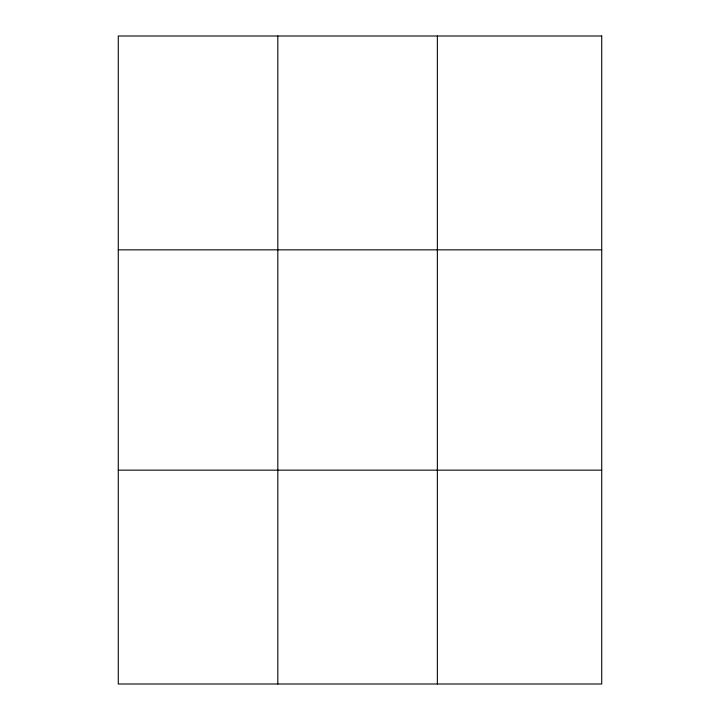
<?xml version="1.0" encoding="UTF-8"?>
<svg xmlns="http://www.w3.org/2000/svg" width="720" height="720" viewBox="0 0 720 720"><rect width="100%" height="100%" fill="white"/><g stroke="black" fill="none" stroke-linecap="round" stroke-linejoin="round"><path stroke-width="1.08" d="M277.812 684L277.812 36M437.355 684L437.355 36M118.278 249.84L601.722 249.84M118.278 470.16L601.722 470.16M601.722 36L118.278 36L118.278 684L601.722 684L601.722 36"/></g></svg>
